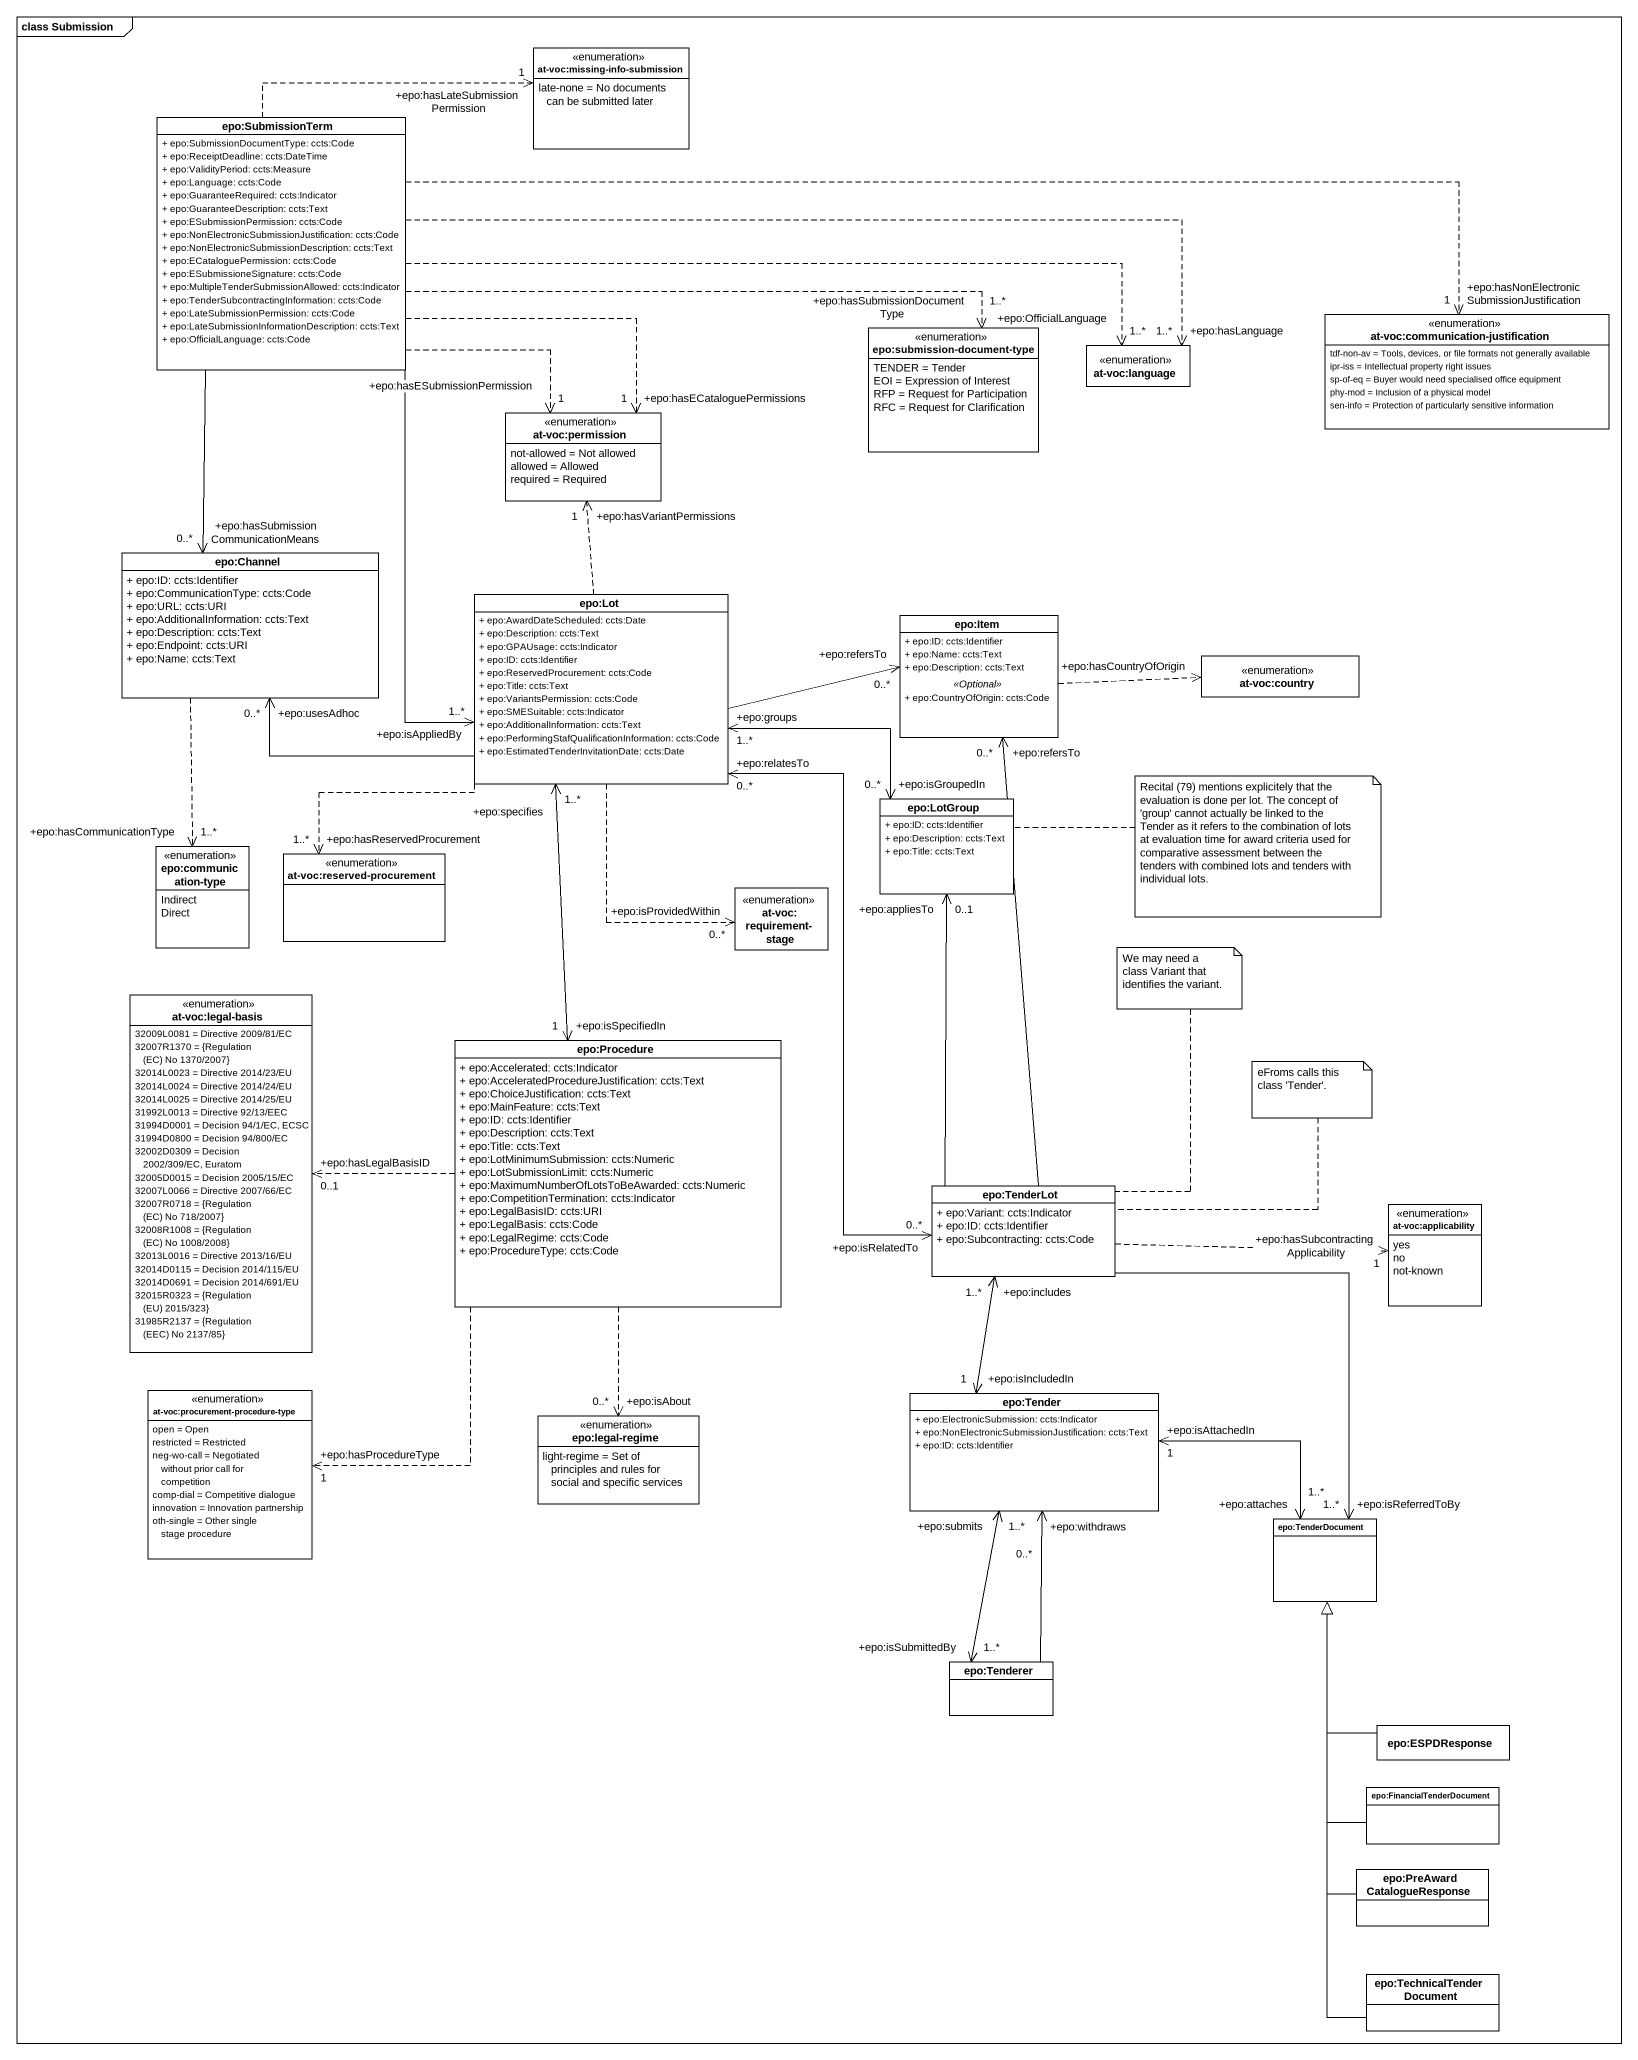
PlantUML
@startuml
mainframe class Submission
hide circle
hide empty members
skinparam classAttributeIconSize 0
enum "at-voc:missing-info-submission" as at_voc_missing_info {
  late-none = No documents can be submitted later
}
class "epo:SubmissionTerm" as epo_SubmissionTerm {
  + epo:SubmissionDocumentType: ccts:Code
  + epo:ReceiptDeadline: ccts:DateTime
  + epo:ValidityPeriod: ccts:Measure
  + epo:Language: ccts:Code
  + epo:GuaranteeRequired: ccts:Indicator
  + epo:GuaranteeDescription: ccts:Text
  + epo:ESubmissionPermission: ccts:Code
  + epo:NonElectronicSubmissionJustification: ccts:Code
  + epo:NonElectronicSubmissionDescription: ccts:Text
  + epo:ECataloguePermission: ccts:Code
  + epo:ESubmissioneSignature: ccts:Code
  + epo:MultipleTenderSubmissionAllowed: ccts:Indicator
  + epo:TenderSubcontractingInformation: ccts:Code
  + epo:LateSubmissionPermission: ccts:Code
  + epo:LateSubmissionInformationDescription: ccts:Text
  + epo:OfficialLanguage: ccts:Code
}
enum "epo:submission-document-type" as epo_submission_document_type {
  TENDER = Tender
  EOI = Expression of Interest
  RFP = Request for Participation
  RFC = Request for Clarification
}
enum "at-voc:language" as at_voc_language
enum "at-voc:communication-justification" as at_voc_communication {
  tdf-non-av = Tools, devices, or file formats not generally available
  ipr-iss = Intellectual property right issues
  sp-of-eq = Buyer would need specialised office equipment
  phy-mod = Inclusion of a physical model
  sen-info = Protection of particularly sensitive information
}
enum "at-voc:permission" as at_voc_permission {
  not-allowed = Not allowed
  allowed = Allowed
  required = Required
}
class "epo:Channel" as epo_Channel {
  + epo:ID: ccts:Identifier
  + epo:CommunicationType: ccts:Code
  + epo:URL: ccts:URI
  + epo:AdditionalInformation: ccts:Text
  + epo:Description: ccts:Text
  + epo:Endpoint: ccts:URI
  + epo:Name: ccts:Text
}
class "epo:Lot" as epo_Lot {
  + epo:AwardDateScheduled: ccts:Date
  + epo:Description: ccts:Text
  + epo:GPAUsage: ccts:Indicator
  + epo:ID: ccts:Identifier
  + epo:ReservedProcurement: ccts:Code
  + epo:Title: ccts:Text
  + epo:VariantsPermission: ccts:Code
  + epo:SMESuitable: ccts:Indicator
  + epo:AdditionalInformation: ccts:Text
  + epo:PerformingStafQualificationInformation: ccts:Code
  + epo:EstimatedTenderInvitationDate: ccts:Date
}
class "epo:Item" as epo_Item {
  + epo:ID: ccts:Identifier
  + epo:Name: ccts:Text
  + epo:Description: ccts:Text
  .. <<Optional>> ..
  + epo:CountryOfOrigin: ccts:Code
}
enum "at-voc:country" as at_voc_country
class "epo:LotGroup" as epo_LotGroup {
  + epo:ID: ccts:Identifier
  + epo:Description: ccts:Text
  + epo:Title: ccts:Text
}
enum "epo:communication-type" as epo_communication_type {
  Indirect
  Direct
}
enum "at-voc:reserved-procurement" as at_voc_reserved_procurement
enum "at-voc:requirement-stage" as at_voc_requirement_stage
enum "at-voc:legal-basis" as at_voc_legal_basis {
  32009L0081 = Directive 2009/81/EC
  {field} 32007R1370 = {Regulation (EC) No 1370/2007}
  32014L0023 = Directive 2014/23/EU
  32014L0024 = Directive 2014/24/EU
  32014L0025 = Directive 2014/25/EU
  31992L0013 = Directive 92/13/EEC
  31994D0001 = Decision 94/1/EC, ECSC
  31994D0800 = Decision 94/800/EC
  32002D0309 = Decision 2002/309/EC, Euratom
  32005D0015 = Decision 2005/15/EC
  32007L0066 = Directive 2007/66/EC
  {field} 32007R0718 = {Regulation (EC) No 718/2007}
  {field} 32008R1008 = {Regulation (EC) No 1008/2008}
  32013L0016 = Directive 2013/16/EU
  32014D0115 = Decision 2014/115/EU
  32014D0691 = Decision 2014/691/EU
  {field} 32015R0323 = {Regulation (EU) 2015/323}
  {field} 31985R2137 = {Regulation (EEC) No 2137/85}
}
class "epo:Procedure" as epo_Procedure {
  + epo:Accelerated: ccts:Indicator
  + epo:AcceleratedProcedureJustification: ccts:Text
  + epo:ChoiceJustification: ccts:Text
  + epo:MainFeature: ccts:Text
  + epo:ID: ccts:Identifier
  + epo:Description: ccts:Text
  + epo:Title: ccts:Text
  + epo:LotMinimumSubmission: ccts:Numeric
  + epo:LotSubmissionLimit: ccts:Numeric
  + epo:MaximumNumberOfLotsToBeAwarded: ccts:Numeric
  + epo:CompetitionTermination: ccts:Indicator
  + epo:LegalBasisID: ccts:URI
  + epo:LegalBasis: ccts:Code
  + epo:LegalRegime: ccts:Code
  + epo:ProcedureType: ccts:Code
}
class "epo:TenderLot" as epo_TenderLot {
  + epo:Variant: ccts:Indicator
  + epo:ID: ccts:Identifier
  + epo:Subcontracting: ccts:Code
}
enum "at-voc:applicability" as at_voc_applicability {
  yes
  no
  not-known
}
enum "at-voc:procurement-procedure-type" as at_voc_procurement {
  open = Open
  restricted = Restricted
  neg-wo-call = Negotiated without prior call for competition
  comp-dial = Competitive dialogue
  innovation = Innovation partnership
  oth-single = Other single stage procedure
}
enum "epo:legal-regime" as epo_legal_regime {
  light-regime = Set of principles and rules for social and specific services
}
class "epo:Tender" as epo_Tender {
  + epo:ElectronicSubmission: ccts:Indicator
  + epo:NonElectronicSubmissionJustification: ccts:Text
  + epo:ID: ccts:Identifier
}
class "epo:TenderDocument" as epo_TenderDocument
class "epo:Tenderer" as epo_Tenderer
class "epo:ESPDResponse" as epo_ESPDResponse
class "epo:FinancialTenderDocument" as epo_FinancialTenderDocument
class "epo:PreAwardCatalogueResponse" as epo_PreAwardCatalogueRespons
class "epo:TechnicalTenderDocument" as epo_TechnicalTenderDocument
epo_SubmissionTerm .right.> "+epo:hasLateSubmissionPermission\n1" at_voc_missing_info
epo_SubmissionTerm .right.> "+epo:hasSubmissionDocumentType\n1..*" epo_submission_document_type
epo_SubmissionTerm .right.> "+epo:OfficialLanguage\n1..*" at_voc_language
epo_SubmissionTerm .right.> "+epo:hasLanguage\n1..*" at_voc_language
epo_SubmissionTerm .right.> "+epo:hasNonElectronicSubmissionJustification\n1" at_voc_communication
epo_SubmissionTerm ..> "+epo:hasECataloguePermissions\n1" at_voc_permission
epo_SubmissionTerm ..> "+epo:hasESubmissionPermission\n1" at_voc_permission
epo_SubmissionTerm --> "+epo:hasSubmissionCommunicationMeans\n0..*" epo_Channel
epo_SubmissionTerm --> "+epo:isAppliedBy\n1..*" epo_Lot
epo_Channel ..> "+epo:hasCommunicationType\n1..*" epo_communication_type
epo_Lot .up.> "+epo:hasVariantPermissions\n1" at_voc_permission
epo_Lot -left-> "+epo:usesAdhoc\n0..*" epo_Channel
epo_Lot -right-> "+epo:refersTo\n0..*" epo_Item
epo_Lot "+epo:groups\n1..*" <-right-> "+epo:isGroupedIn\n0..*" epo_LotGroup
epo_Lot ..> "+epo:hasReservedProcurement\n1..*" at_voc_reserved_procurement
epo_Lot ..> "+epo:isProvidedWithin\n0..*" at_voc_requirement_stage
epo_Item .right.> "+epo:hasCountryOfOrigin" at_voc_country
epo_Procedure "+epo:isSpecifiedIn\n1" <-up-> "+epo:specifies\n1..*" epo_Lot
epo_Procedure .left.> "+epo:hasLegalBasisID\n0..1" at_voc_legal_basis
epo_Procedure ..> "+epo:hasProcedureType\n1" at_voc_procurement
epo_Procedure ..> "+epo:isAbout\n0..*" epo_legal_regime
epo_TenderLot "+epo:isRelatedTo\n0..*" <-up-> "+epo:relatesTo\n0..*" epo_Lot
epo_TenderLot -up-> "+epo:refersTo\n0..*" epo_Item
epo_TenderLot -up-> "+epo:appliesTo\n0..1" epo_LotGroup
epo_TenderLot .right.> "+epo:hasSubcontractingApplicability\n1" at_voc_applicability
epo_TenderLot --> "+epo:isReferredToBy\n1..*" epo_TenderDocument
epo_Tender "+epo:isIncludedIn\n1" <-up-> "+epo:includes\n1..*" epo_TenderLot
epo_Tender "+epo:isAttachedIn\n1" <-right-> "+epo:attaches\n1..*" epo_TenderDocument
epo_Tenderer "+epo:isSubmittedBy\n1..*" <-up-> "+epo:submits\n1..*" epo_Tender
epo_Tenderer -up-> "+epo:withdraws\n0..*" epo_Tender
epo_ESPDResponse -up-|> epo_TenderDocument
epo_FinancialTenderDocument -up-|> epo_TenderDocument
epo_PreAwardCatalogueRespons -up-|> epo_TenderDocument
epo_TechnicalTenderDocument -up-|> epo_TenderDocument
note right of epo_LotGroup : Recital (79) mentions explicitely that the evaluation is done per lot. The concept of 'group' cannot actually be linked to the Tender as it refers to the combination of lots at evaluation time for award criteria used for comparative assessment between the tenders with combined lots and tenders with individual lots.
note top of epo_TenderLot : We may need a class Variant that identifies the variant.
note right of epo_TenderLot : eFroms calls this class 'Tender'.
@enduml
